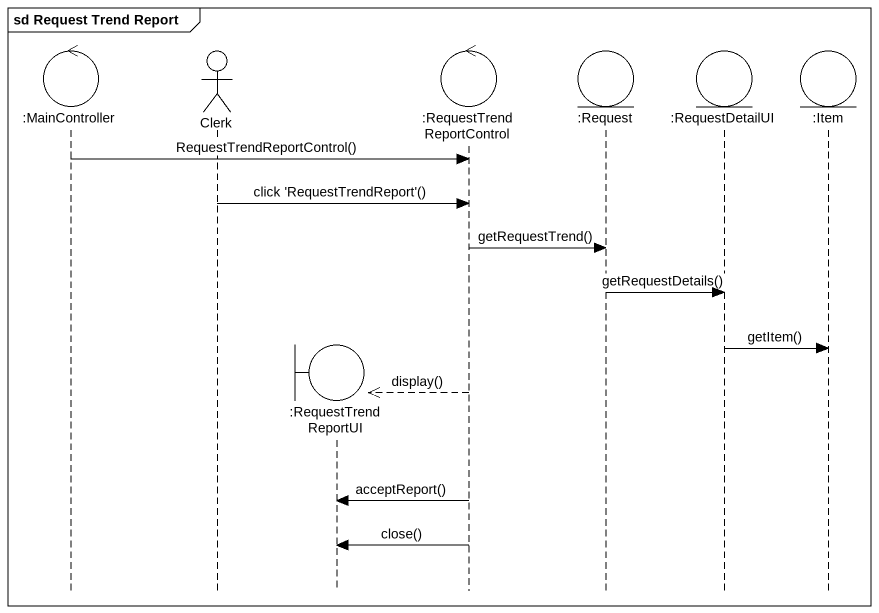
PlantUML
@startuml
mainframe sd Request Trend Report
hide footbox
control ":MainController" as MainController
actor Clerk
boundary ":RequestTrendReportUI" as RequestTrendReportUI
control ":RequestTrendReportControl" as RequestTrendReportControl
entity ":Request" as Request
entity ":RequestDetailUI" as RequestDetailUI
entity ":Item" as Item

MainController -> RequestTrendReportControl : RequestTrendReportControl()
Clerk -> RequestTrendReportControl : click 'RequestTrendReport'()
RequestTrendReportControl -> Request : getRequestTrend()
Request -> RequestDetailUI : getRequestDetails()
RequestDetailUI -> Item : getItem()
RequestTrendReportControl -->> RequestTrendReportUI ** : display()
RequestTrendReportControl -> RequestTrendReportUI : acceptReport()
RequestTrendReportControl -> RequestTrendReportUI : close()
@enduml
